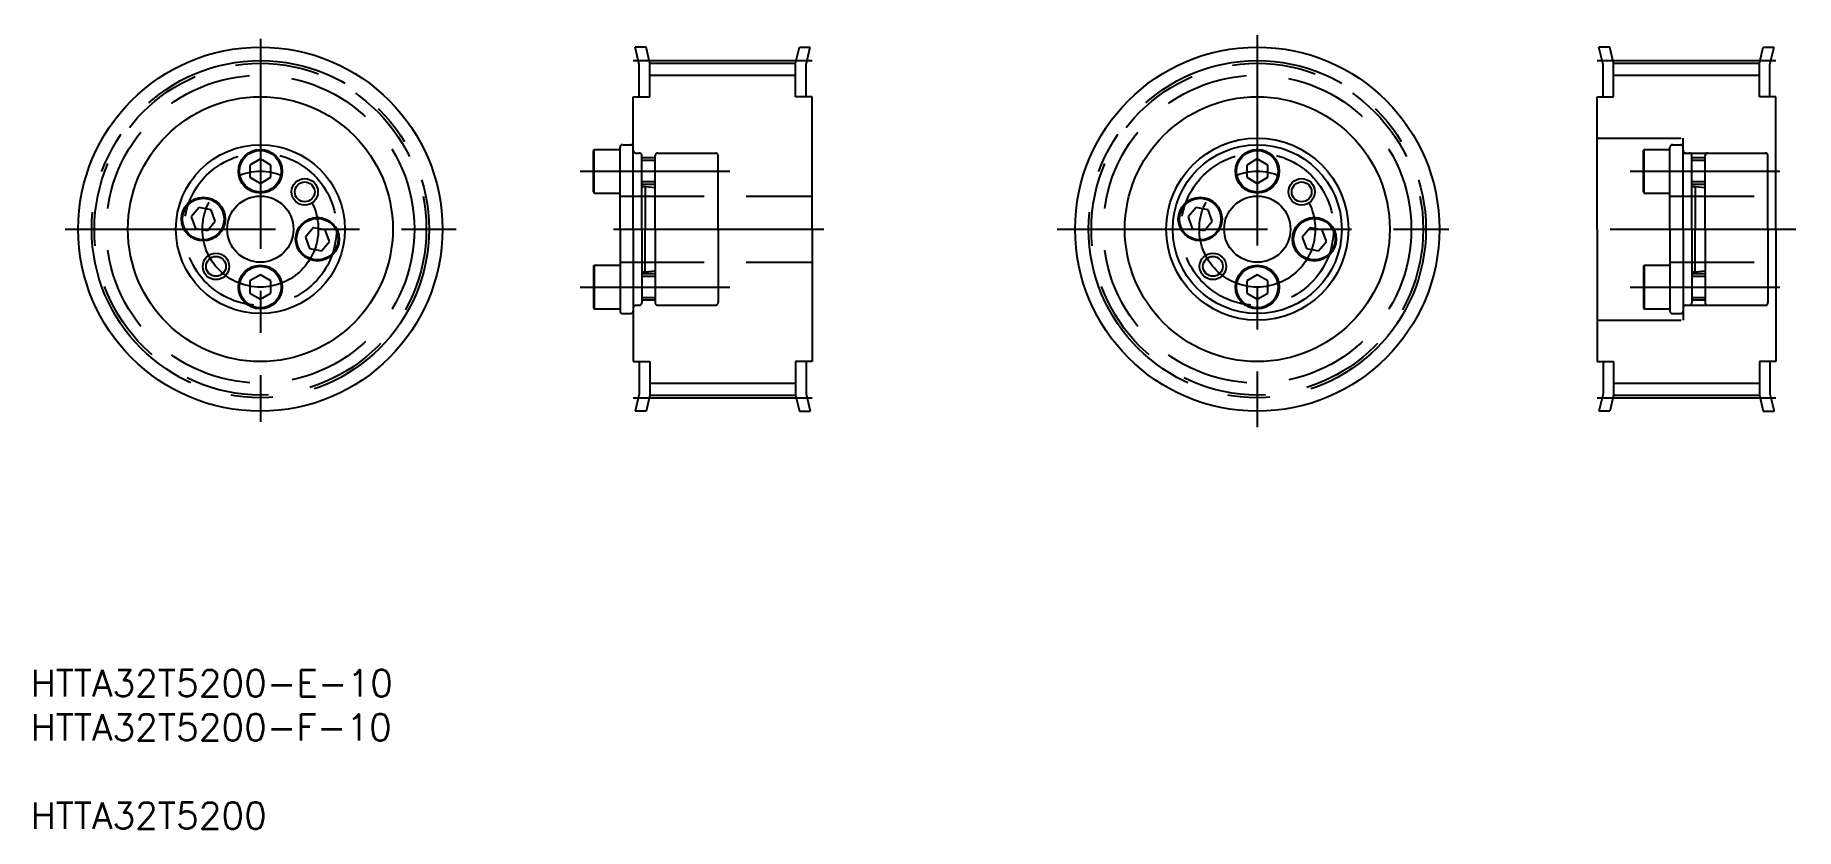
# Model space of a CAD drawing. Extents: x 16 to 282, y 12 to 131.
import ezdxf

# ---------------------------------------------------------------- set-up
doc = ezdxf.new("R2010")
doc.units = 0
doc.header["$PDMODE"] = 1
doc.linetypes.add('CENTER', pattern=[50.8, 31.75, -6.35, 6.35, -6.35])
doc.linetypes.add('DASHED', pattern=[19.05, 12.7, -6.35])
doc.layers.get('0').update_dxf_attribs({"linetype": 'CONTINUOUS'})
doc.layers.add('CENTER', color=1, linetype='CENTER')
doc.styles.add('MISUMI', font='txt.shx')

# ---------------------------------------------------------------- blocks, each defined once
blk = doc.blocks.new('*U5')
at = {"color": 7, "linetype": 'CONTINUOUS', "style": 'MISUMI'}
for s, p in [('HTTA32T5200-E-10', (15.05, 31.56)), ('HTTA32T5200-F-10', (15.05, 24.9)), ('HTTA32T5200', (15.05, 11.56))]:
    blk.add_text(s, height=4, dxfattribs=at).set_placement(p)

msp = doc.modelspace()

# ---------------------------------------------------------------- linework, layer by layer
at = {"color": 7, "linetype": 'CONTINUOUS'}
for p, q in [((106.93, 127.01), (106.31, 129.64)), ((107.96, 129.64), (106.31, 129.64)), ((108.53, 127.19), (107.96, 129.64)), ((130.53, 127.19), (131.11, 129.64)), ((131.11, 129.64), (132.75, 129.64)), ((132.13, 127.01), (132.75, 129.64)), ((252.44, 127.01), (251.82, 129.64)), ((253.47, 129.64), (251.82, 129.64)), ((254.04, 127.19), (253.47, 129.64)), ((276.04, 127.19), (276.62, 129.64)), ((276.62, 129.64), (278.26, 129.64)), ((277.64, 127.01), (278.26, 129.64)), ((106.93, 122.14), (106.93, 127.01)), ((108.53, 122.14), (108.53, 127.19)), ((108.53, 127.19), (130.53, 127.19)), ((130.53, 122.14), (130.53, 127.19)), ((132.13, 122.14), (132.13, 127.01)), ((252.44, 122.14), (252.44, 127.01)), ((254.04, 122.14), (254.04, 127.19)), ((254.04, 127.19), (276.04, 127.19)), ((276.04, 122.14), (276.04, 127.19)), ((277.64, 122.14), (277.64, 127.01)), ((106.03, 102.14), (106.03, 122.14)), ((106.03, 122.14), (108.53, 122.14)), ((133.03, 122.14), (130.53, 122.14)), ((133.03, 102.14), (133.03, 122.14)), ((251.54, 102.14), (251.54, 122.14)), ((251.54, 122.14), (254.04, 122.14)), ((278.54, 122.14), (276.04, 122.14)), ((278.54, 102.14), (278.54, 122.14)), ((104.03, 102.14), (104.03, 114.49)), ((104.43, 114.89), (105.63, 114.89)), ((106.03, 102.14), (106.03, 114.49)), ((49.73, 112.74), (48.13, 111.82)), ((48.13, 111.82), (48.13, 109.97)), ((51.33, 111.82), (49.73, 112.74)), ((51.33, 109.97), (51.33, 111.82)), ((100.03, 114.03), (100.12, 114.19)), ((100.03, 107.76), (100.03, 114.03)), ((100.12, 107.59), (100.12, 114.19)), ((100.12, 114.19), (104.03, 114.19)), ((104.03, 107.59), (104.03, 114.19)), ((104.03, 108.89), (104.03, 112.89)), ((200.24, 112.74), (198.64, 111.82)), ((198.64, 111.82), (198.64, 109.97)), ((201.84, 111.82), (200.24, 112.74)), ((201.84, 109.97), (201.84, 111.82)), ((48.13, 109.97), (49.73, 109.05)), ((49.73, 109.05), (51.33, 109.97)), ((198.64, 109.97), (200.24, 109.05)), ((200.24, 109.05), (201.84, 109.97)), ((100.03, 107.76), (100.12, 107.59)), ((100.12, 107.59), (104.03, 107.59)), ((104.03, 108.32), (104.03, 108.32)), ((40.48, 105.4), (39.29, 103.98)), ((39.29, 103.98), (39.92, 102.25)), ((42.3, 105.08), (40.48, 105.4)), ((42.93, 103.34), (42.3, 105.08)), ((104.03, 105.23), (104.03, 105.23)), ((190.99, 105.4), (189.8, 103.98)), ((189.8, 103.98), (190.43, 102.25)), ((192.81, 105.08), (190.99, 105.4)), ((193.44, 103.34), (192.81, 105.08)), ((39.92, 102.25), (41.74, 101.93)), ((41.74, 101.93), (42.93, 103.34)), ((57.71, 102.36), (56.53, 100.95)), ((59.53, 102.04), (57.71, 102.36)), ((60.16, 100.3), (59.53, 102.04)), ((104.03, 102.14), (104.03, 89.79)), ((106.03, 102.14), (106.03, 82.14)), ((133.03, 102.14), (133.03, 82.14)), ((190.43, 102.25), (192.25, 101.93)), ((192.25, 101.93), (193.44, 103.34)), ((208.22, 102.36), (207.04, 100.95)), ((210.04, 102.04), (208.22, 102.36)), ((210.67, 100.3), (210.04, 102.04)), ((251.54, 102.14), (251.54, 82.14)), ((278.54, 102.14), (278.54, 82.14)), ((56.53, 100.95), (57.16, 99.21)), ((57.16, 99.21), (58.98, 98.89)), ((58.98, 98.89), (60.16, 100.3)), ((207.04, 100.95), (207.67, 99.21)), ((207.67, 99.21), (209.49, 98.89)), ((209.49, 98.89), (210.67, 100.3)), ((100.03, 96.53), (100.12, 96.69)), ((100.03, 96.53), (100.03, 90.26)), ((100.12, 96.69), (104.03, 96.69)), ((100.12, 96.69), (100.12, 90.09)), ((104.03, 96.69), (104.03, 90.09)), ((49.73, 95.24), (48.13, 94.32)), ((48.13, 94.32), (48.13, 92.47)), ((51.33, 94.32), (49.73, 95.24)), ((51.33, 92.47), (51.33, 94.32)), ((104.03, 95.39), (104.03, 91.39)), ((200.24, 95.24), (198.64, 94.32)), ((198.64, 94.32), (198.64, 92.47)), ((201.84, 94.32), (200.24, 95.24)), ((201.84, 92.47), (201.84, 94.32)), ((48.13, 92.47), (49.73, 91.55)), ((49.73, 91.55), (51.33, 92.47)), ((198.64, 92.47), (200.24, 91.55)), ((200.24, 91.55), (201.84, 92.47)), ((100.03, 90.26), (100.12, 90.09)), ((100.12, 90.09), (104.03, 90.09)), ((104.43, 89.39), (105.63, 89.39)), ((106.03, 82.14), (108.53, 82.14)), ((106.93, 82.14), (106.93, 77.28)), ((108.53, 82.14), (108.53, 77.09)), ((130.53, 82.14), (130.53, 77.09)), ((133.03, 82.14), (130.53, 82.14)), ((132.13, 82.14), (132.13, 77.28)), ((251.54, 82.14), (254.04, 82.14)), ((252.44, 82.14), (252.44, 77.28)), ((254.04, 82.14), (254.04, 77.09)), ((276.04, 82.14), (276.04, 77.09)), ((278.54, 82.14), (276.04, 82.14)), ((277.64, 82.14), (277.64, 77.28)), ((106.93, 77.28), (106.31, 74.64)), ((108.53, 77.09), (107.96, 74.64)), ((108.53, 77.09), (130.53, 77.09)), ((130.53, 77.09), (131.11, 74.64)), ((132.13, 77.28), (132.75, 74.64)), ((252.44, 77.28), (251.82, 74.64)), ((254.04, 77.09), (253.47, 74.64)), ((254.04, 77.09), (276.04, 77.09)), ((276.04, 77.09), (276.62, 74.64)), ((277.64, 77.28), (278.26, 74.64)), ((107.96, 74.64), (106.31, 74.64)), ((131.11, 74.64), (132.75, 74.64)), ((253.47, 74.64), (251.82, 74.64)), ((276.62, 74.64), (278.26, 74.64))]:
    msp.add_line(p, q, dxfattribs=at)
at = {"color": 3, "linetype": 'CONTINUOUS'}
for p, q in [((108.53, 125.39), (130.53, 125.39)), ((254.04, 125.39), (276.04, 125.39)), ((108.53, 78.89), (130.53, 78.89)), ((254.04, 78.89), (276.04, 78.89))]:
    msp.add_line(p, q, dxfattribs=at)
at = {"color": 3, "linetype": 'DASHED'}
for p, q in [((251.54, 115.89), (264.54, 115.89)), ((262.54, 102.14), (262.54, 114.49)), ((262.94, 114.89), (264.14, 114.89)), ((264.54, 113.64), (264.54, 115.89)), ((264.54, 102.14), (264.54, 114.49)), ((106.44, 113.64), (106.93, 113.64)), ((107.33, 102.14), (107.33, 113.24)), ((109.33, 112.89), (107.33, 112.89)), ((109.33, 112.49), (107.33, 112.49)), ((109.33, 102.14), (109.33, 113.24)), ((109.73, 113.64), (118.43, 113.64)), ((118.83, 102.14), (118.83, 113.24)), ((258.54, 114.03), (258.63, 114.19)), ((258.54, 107.76), (258.54, 114.03)), ((258.63, 107.59), (258.63, 114.19)), ((258.63, 114.19), (262.54, 114.19)), ((262.54, 107.59), (262.54, 114.19)), ((262.54, 108.89), (262.54, 112.89)), ((264.54, 113.64), (278.54, 113.64)), ((264.95, 113.64), (265.44, 113.64)), ((265.84, 102.14), (265.84, 113.24)), ((267.84, 112.89), (265.84, 112.89)), ((267.84, 112.49), (265.84, 112.49)), ((267.84, 102.14), (267.84, 113.24)), ((268.24, 113.64), (276.94, 113.64)), ((277.34, 102.14), (277.34, 113.24)), ((109.33, 109.29), (107.33, 109.29)), ((267.84, 109.29), (265.84, 109.29)), ((104.03, 107.14), (133.03, 107.14)), ((109.33, 108.89), (107.33, 108.89)), ((107.33, 108.59), (107.83, 108.59)), ((107.83, 108.59), (107.83, 102.14)), ((107.83, 108.59), (109.33, 108.44)), ((258.54, 107.76), (258.63, 107.59)), ((258.63, 107.59), (262.54, 107.59)), ((262.54, 108.32), (262.54, 108.32)), ((262.54, 107.14), (277.34, 107.14)), ((267.84, 108.89), (265.84, 108.89)), ((265.84, 108.59), (266.34, 108.59)), ((266.34, 108.59), (266.34, 102.14)), ((266.34, 108.59), (267.84, 108.44)), ((262.54, 105.23), (262.54, 105.23)), ((106.03, 102.14), (106.03, 89.79)), ((107.33, 102.14), (107.33, 91.04)), ((107.83, 95.69), (107.83, 102.14)), ((109.33, 102.14), (109.33, 91.04)), ((118.83, 102.14), (118.83, 91.04)), ((262.54, 102.14), (262.54, 89.79)), ((264.54, 102.14), (264.54, 89.79)), ((265.84, 102.14), (265.84, 91.04)), ((266.34, 95.69), (266.34, 102.14)), ((267.84, 102.14), (267.84, 91.04)), ((277.34, 102.14), (277.34, 91.04)), ((104.03, 97.14), (133.03, 97.14)), ((107.33, 95.69), (107.83, 95.69)), ((107.83, 95.69), (109.33, 95.84)), ((258.54, 96.53), (258.63, 96.69)), ((258.54, 96.53), (258.54, 90.26)), ((258.63, 96.69), (262.54, 96.69)), ((258.63, 96.69), (258.63, 90.09)), ((262.54, 97.14), (277.34, 97.14)), ((262.54, 96.69), (262.54, 90.09)), ((265.84, 95.69), (266.34, 95.69)), ((266.34, 95.69), (267.84, 95.84)), ((109.33, 95.39), (107.33, 95.39)), ((109.33, 94.99), (107.33, 94.99)), ((262.54, 95.39), (262.54, 91.39)), ((267.84, 95.39), (265.84, 95.39)), ((267.84, 94.99), (265.84, 94.99)), ((106.44, 90.64), (106.93, 90.64)), ((109.33, 91.79), (107.33, 91.79)), ((109.33, 91.39), (107.33, 91.39)), ((109.73, 90.64), (118.43, 90.64)), ((264.54, 90.64), (264.54, 88.39)), ((264.54, 90.64), (278.54, 90.64)), ((264.95, 90.64), (265.44, 90.64)), ((267.84, 91.79), (265.84, 91.79)), ((267.84, 91.39), (265.84, 91.39)), ((268.24, 90.64), (276.94, 90.64)), ((251.54, 88.39), (264.54, 88.39)), ((258.54, 90.26), (258.63, 90.09)), ((258.63, 90.09), (262.54, 90.09)), ((262.94, 89.39), (264.14, 89.39))]:
    msp.add_line(p, q, dxfattribs=at)
at = {"color": 7, "linetype": 'CONTINUOUS'}
for centre, radius in [((49.73, 102.14), 27.5), ((200.24, 102.14), 27.5), ((49.73, 102.14), 20), ((200.24, 102.14), 20), ((49.73, 102.14), 12.75), ((200.24, 102.14), 13.75), ((200.24, 102.14), 12.75), ((49.73, 110.89), 3.3), ((49.73, 110.89), 3.14), ((200.24, 110.89), 3.3), ((200.24, 110.89), 3.14), ((56.43, 107.77), 1.5), ((206.94, 107.77), 1.5), ((49.73, 102.14), 5), ((200.24, 102.14), 5), ((58.35, 100.63), 3.3), ((58.35, 100.63), 3.14), ((208.86, 100.63), 3.3), ((208.86, 100.63), 3.14), ((43.03, 96.52), 1.5), ((49.73, 93.39), 3.3), ((49.73, 93.39), 3.14), ((193.54, 96.52), 1.5), ((200.24, 93.39), 3.3), ((200.24, 93.39), 3.14)]:
    msp.add_circle(centre, radius, dxfattribs=at)
at = {"color": 3, "linetype": 'DASHED'}
for centre, radius in [((49.73, 102.14), 25.05), ((49.73, 102.14), 23.25), ((200.24, 102.14), 25.05), ((200.24, 102.14), 23.25), ((49.73, 102.14), 11.5), ((200.24, 102.14), 11.5)]:
    msp.add_circle(centre, radius, dxfattribs=at)
at = {"color": 3}
for centre in [(56.43, 107.77), (206.94, 107.77), (43.03, 96.52), (193.54, 96.52)]:
    msp.add_circle(centre, 2, dxfattribs=at)
at = {"color": 7}
for centre, radius in [((41.11, 103.66), 3.3), ((41.11, 103.66), 3.14), ((191.62, 103.66), 3.3), ((191.62, 103.66), 3.14)]:
    msp.add_circle(centre, radius, dxfattribs=at)
at = {"color": 7, "linetype": 'CONTINUOUS'}
for centre, start, end in [((104.43, 114.49), 90, 180), ((105.63, 114.49), 0, 90), ((104.43, 89.79), 180, 270), ((105.63, 89.79), 270, 0)]:
    msp.add_arc(centre, 0.4, start, end, dxfattribs=at)
at = {"color": 3, "linetype": 'DASHED'}
for centre, radius, start, end in [((262.94, 114.49), 0.4, 90, 180), ((264.14, 114.49), 0.4, 0, 90), ((106.44, 114.05), 0.41, 180, 270), ((106.93, 113.24), 0.4, 0, 90), ((109.73, 113.24), 0.4, 90, 180), ((118.43, 113.24), 0.4, 0, 90), ((264.95, 114.05), 0.41, 180, 270), ((265.44, 113.24), 0.4, 0, 90), ((268.24, 113.24), 0.4, 90, 180), ((276.94, 113.24), 0.4, 0, 90), ((106.44, 90.23), 0.41, 90, 180), ((106.93, 91.04), 0.4, 270, 0), ((109.73, 91.04), 0.4, 180, 270), ((118.43, 91.04), 0.4, 270, 0), ((264.95, 90.23), 0.41, 90, 180), ((265.44, 91.04), 0.4, 270, 0), ((268.24, 91.04), 0.4, 180, 270), ((276.94, 91.04), 0.4, 270, 0), ((262.94, 89.79), 0.4, 180, 270), ((264.14, 89.79), 0.4, 270, 0)]:
    msp.add_arc(centre, radius, start, end, dxfattribs=at)
at = {"color": 7, "linetype": 'CONTINUOUS'}
for p in [(199.34, 126.85), (197.34, 124.35), (200.64, 121.65), (201.14, 121.65), (200.64, 113.05), (201.14, 113.05), (197.34, 110.35), (197.34, 106.6), (199.34, 107.85)]:
    msp.add_point(p, dxfattribs=at)
at = {"layer": 'CENTER', "color": 1, "linetype": 'CENTER'}
for p, q in [((49.73, 130.91), (49.73, 73.03)), ((200.24, 131.44), (200.24, 72.22)), ((106.03, 127.61), (133.03, 127.61)), ((251.54, 127.61), (278.54, 127.61)), ((98.03, 110.89), (120.63, 110.89)), ((256.54, 110.89), (279.14, 110.89)), ((20.24, 102.14), (79.28, 102.14)), ((103.03, 102.14), (136.03, 102.14)), ((170.01, 102.14), (229.16, 102.14)), ((253.54, 102.14), (281.54, 102.14)), ((98.03, 93.39), (120.63, 93.39)), ((256.54, 93.39), (279.14, 93.39)), ((106.03, 76.68), (133.03, 76.68)), ((251.54, 76.68), (278.54, 76.68))]:
    msp.add_line(p, q, dxfattribs=at)
for centre, radius in [((49.73, 102.14), 25.46), ((200.24, 102.14), 25.46), ((49.73, 102.14), 8.75), ((200.24, 102.14), 8.75)]:
    msp.add_circle(centre, radius, dxfattribs=at)

# ---------------------------------------------------------------- block references
at = {"color": 7, "linetype": 'CONTINUOUS'}
msp.add_blockref('*U5', (0, 0), dxfattribs=at)

doc.saveas('drawing.dxf')
